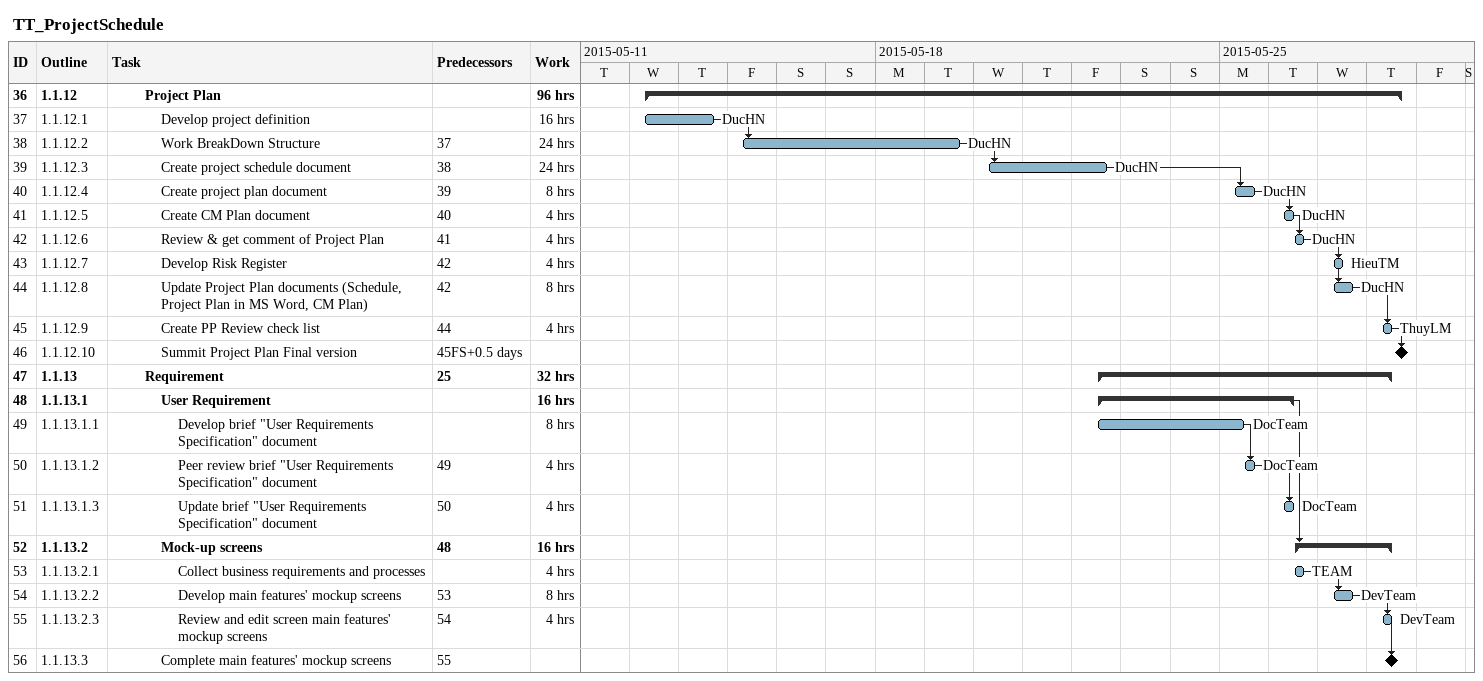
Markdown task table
TT_ProjectSchedule

| ID | WBS | Task | Start | Finish | Predecessors | Resources | Work (h) |
|---|---|---|---|---|---|---|---|
| 36 | 1.1.12 | **Project Plan** | 2015-05-13 | 2015-05-28 |  |  | 96 |
| 37 | 1.1.12.1 | Develop project definition | 2015-05-13 | 2015-05-14 |  | DucHN | 16 |
| 38 | 1.1.12.2 | Work BreakDown Structure | 2015-05-15 | 2015-05-19 | 37 | DucHN | 24 |
| 39 | 1.1.12.3 | Create project schedule document | 2015-05-20 | 2015-05-22 | 38 | DucHN | 24 |
| 40 | 1.1.12.4 | Create project plan document | 2015-05-25 | 2015-05-25 | 39 | DucHN | 8 |
| 41 | 1.1.12.5 | Create CM Plan document | 2015-05-26 | 2015-05-26 | 40 | DucHN | 4 |
| 42 | 1.1.12.6 | Review & get comment of Project Plan | 2015-05-26 | 2015-05-26 | 41 | DucHN | 4 |
| 43 | 1.1.12.7 | Develop Risk Register | 2015-05-27 | 2015-05-27 | 42 | HieuTM | 4 |
| 44 | 1.1.12.8 | Update Project Plan documents (Schedule, Project Plan in MS Word, CM Plan) | 2015-05-27 | 2015-05-27 | 42 | DucHN | 8 |
| 45 | 1.1.12.9 | Create PP Review check list | 2015-05-28 | 2015-05-28 | 44 | ThuyLM | 4 |
| 46 | 1.1.12.10 | Summit Project Plan Final version (milestone) | 2015-05-28 | 2015-05-28 | 45FS+0.5d |  |  |
| 47 | 1.1.13 | **Requirement** | 2015-05-22 | 2015-05-28 | 25 |  | 32 |
| 48 | 1.1.13.1 | **User Requirement** | 2015-05-22 | 2015-05-26 |  |  | 16 |
| 49 | 1.1.13.1.1 | Develop brief "User Requirements Specification" document | 2015-05-22 | 2015-05-25 |  | DocTeam | 8 |
| 50 | 1.1.13.1.2 | Peer review brief "User Requirements Specification" document | 2015-05-25 | 2015-05-25 | 49 | DocTeam | 4 |
| 51 | 1.1.13.1.3 | Update brief "User Requirements Specification" document | 2015-05-26 | 2015-05-26 | 50 | DocTeam | 4 |
| 52 | 1.1.13.2 | **Mock-up screens** | 2015-05-26 | 2015-05-28 | 48 |  | 16 |
| 53 | 1.1.13.2.1 | Collect business requirements and processes | 2015-05-26 | 2015-05-26 |  | TEAM | 4 |
| 54 | 1.1.13.2.2 | Develop main features' mockup screens | 2015-05-27 | 2015-05-27 | 53 | DevTeam | 8 |
| 55 | 1.1.13.2.3 | Review and edit screen main features' mockup screens | 2015-05-28 | 2015-05-28 | 54 | DevTeam | 4 |
| 56 | 1.1.13.3 | Complete main features' mockup screens (milestone) | 2015-05-28 | 2015-05-28 | 55 |  |  |
